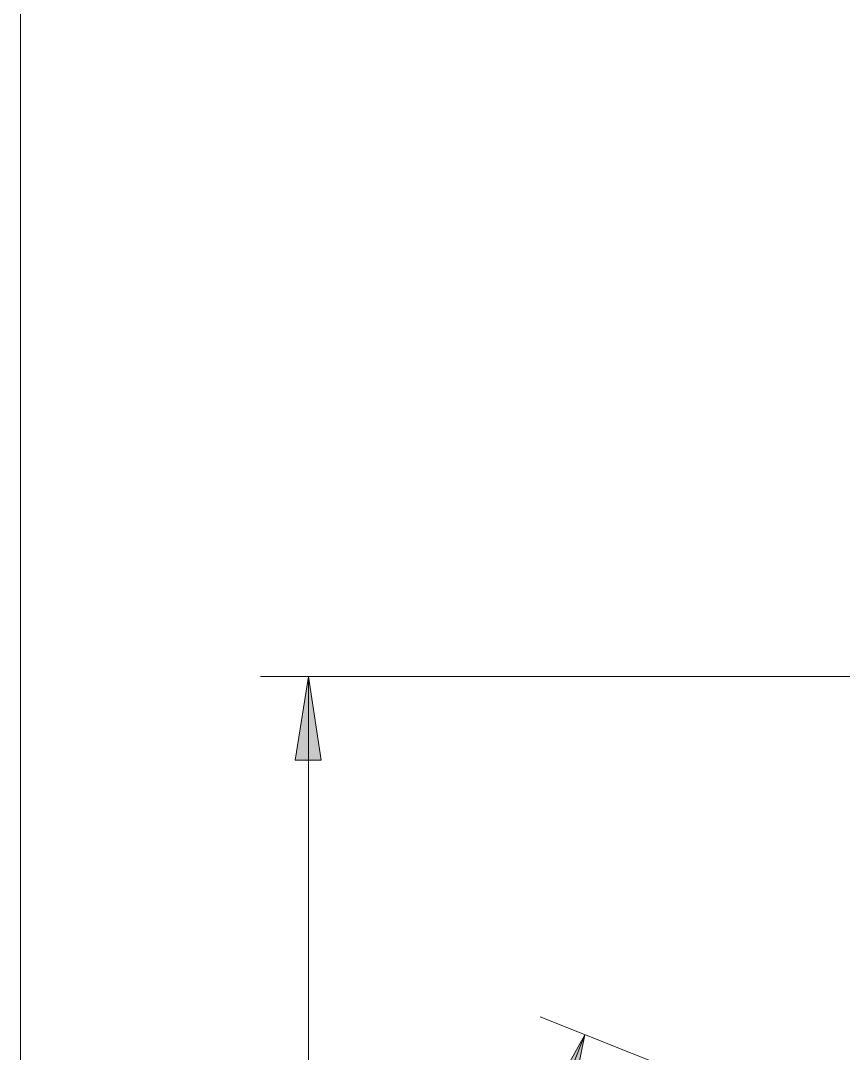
# Model space of a CAD drawing. Header units: millimetres. Extents: x 3 to 592, y 5 to 207.
# Drawn here: x 4.97 to 39.34, y 75.39 to 118.52 of the extents above; entities that cross this region are included whole.
import ezdxf

# ---------------------------------------------------------------- set-up
doc = ezdxf.new("R2010")
doc.units = ezdxf.units.MM

msp = doc.modelspace()

# ---------------------------------------------------------------- hatches: boundary and pattern name
h = msp.add_hatch(color=7)
h.paths.add_polyline_path([(61.630278, 108.549722), (65.122778, 109.078889), (65.122778, 107.985278)])
h.paths.add_polyline_path([(124.424722, 108.549722), (120.896944, 107.985278), (120.896944, 109.078889)])
h.paths.add_polyline_path([(29.633333, 49.918056), (30.268333, 46.425556), (29.21, 46.390278)])
h.paths.add_polyline_path([(37.076944, 20.214167), (35.030833, 23.106944), (35.983333, 23.600833)])
h.paths.add_polyline_path([(145.626667, 19.402778), (146.720278, 22.789444), (147.672778, 22.295556)])
h.paths.add_polyline_path([(153.211389, 49.741667), (153.67, 46.249167), (152.576389, 46.249167)])
h.paths.add_polyline_path([(28.539722, 76.164722), (27.834167, 72.672222), (26.811111, 73.060278)])
h.paths.add_polyline_path([(31.785278, 17.427222), (29.739167, 20.284722), (30.691667, 20.778611)])
h.paths.add_polyline_path([(151.235833, 16.404167), (152.329444, 19.790833), (153.281944, 19.296944)])
h.paths.add_polyline_path([(154.446111, 74.400833), (156.174722, 71.331667), (155.151667, 70.943611)])
h.paths.add_polyline_path([(173.813611, 128.164167), (177.341389, 128.693333), (177.341389, 127.599722)])
h.paths.add_polyline_path([(231.880833, 128.164167), (228.353056, 127.599722), (228.353056, 128.693333)])
h = msp.add_hatch(color=7)
h.paths.add_polyline_path([(17.003889, 91.1225), (17.533056, 87.63), (16.439444, 87.63)])
h.paths.add_polyline_path([(17.003889, 10.724444), (16.439444, 14.216944), (17.533056, 14.216944)])

# ---------------------------------------------------------------- linework, layer by layer
at = {"color": 9, "lineweight": 0, "true_color": 0xc0c0c0}
msp.add_lwpolyline([(4.974167, 204.822778), (4.974167, 5.221111)], dxfattribs=at)
at = {"color": 7, "lineweight": 0}
for points in [[(71.049444, 91.1225), (14.993056, 91.1225)], [(17.003889, 91.1225), (17.003889, 10.724444)], [(55.350833, 65.475556), (26.67, 76.905556)], [(28.539722, 76.164722), (28.081111, 75.000556), (27.657778, 73.836389), (27.269722, 72.7075), (26.881667, 71.508056), (26.528889, 70.343889), (26.176111, 69.144444), (25.858611, 67.980278), (25.541111, 66.780833), (25.258889, 65.581389), (25.011944, 64.381944), (24.765, 63.1825), (24.553333, 61.947778), (24.341667, 60.748333), (24.200556, 59.513611), (24.024167, 58.278889), (23.918333, 57.079444), (23.777222, 55.844722), (23.706667, 54.61), (23.636111, 53.375278), (23.600833, 52.140556), (23.565556, 50.941111), (23.565556, 49.706389), (23.600833, 48.471667)]]:
    msp.add_lwpolyline(points, dxfattribs=at)
for points in [[(17.003889, 91.1225), (17.533056, 87.63), (16.439444, 87.63)], [(28.539722, 76.164722), (27.834167, 72.672222), (26.811111, 73.060278)]]:
    msp.add_lwpolyline(points, close=True, dxfattribs=at)

doc.saveas('drawing.dxf')
